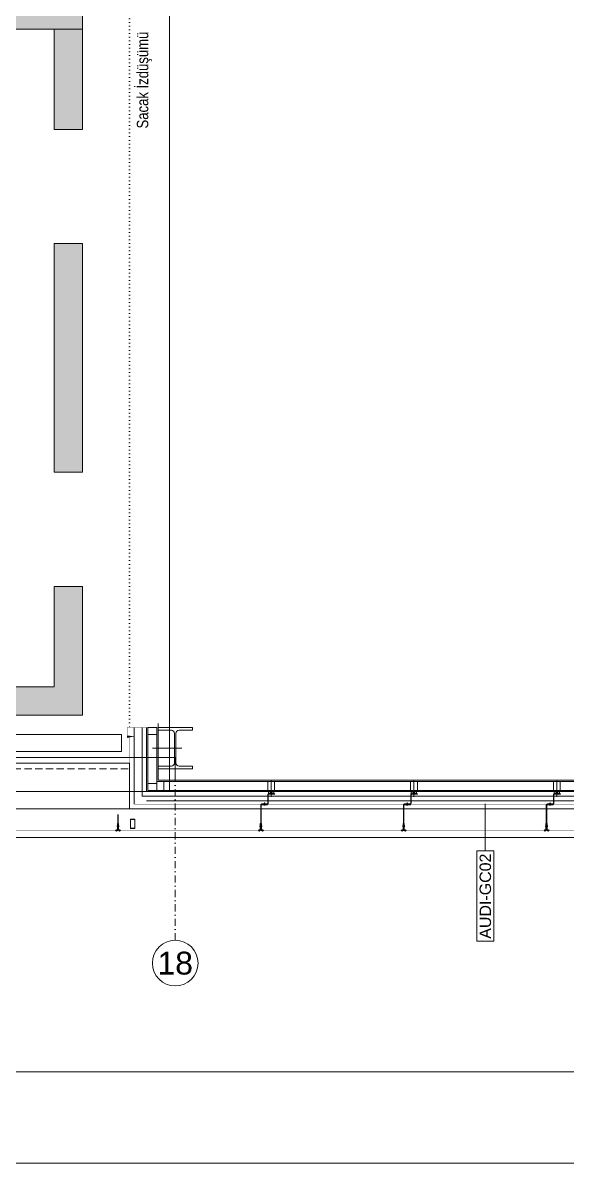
# Model space of a CAD drawing. Extents: x -1299 to 23780, y -3010 to 8106.
# Drawn here: x 21724 to 22201, y 0 to 997 of the extents above; entities that cross this region are included whole.
import ezdxf
from ezdxf.enums import TextEntityAlignment as Align
from ezdxf.xclip import XClip

# ---------------------------------------------------------------- set-up
doc = ezdxf.new("R2010")
doc.units = 0
doc.header["$LTSCALE"] = 25
doc.header["$MEASUREMENT"] = 0
doc.header["$XCLIPFRAME"] = 0
for name, pattern in [('ACAD_ISO10W100', [18.5, 12, -3, 0.5, -3]), ('DASHDOT2', [0.5, 0.25, -0.125, 0, -0.125]), ('DOT2', [0.125, 0, -0.125]), ('HIDDEN', [0.375, 0.25, -0.125])]:
    doc.linetypes.add(name, pattern=pattern)
doc.layers.get('0').update_dxf_attribs({"color": 9, "lineweight": 9})
for name, color, linetype, lineweight in [('04', 9, 'Continuous', 9), ('06B', 9, 'Continuous', 9), ('06C', 9, 'Continuous', 9), ('06D', 9, 'Continuous', 9), ('10', 9, 'Continuous', 9), ('11', 9, 'Continuous', 9), ('20', 9, 'DOT2', 9), ('21', 9, 'Continuous', 9), ('22', 8, 'Continuous', 9), ('24', 9, 'DASHDOT2', 9), ('33', 9, 'BATTING', 9), ('35', 9, 'Continuous', 9), ('40A', 9, 'Continuous', 9), ('40B', 9, 'Continuous', 9), ('KALIP AKS', 8, 'ACAD_ISO10W100', 9)]:
    doc.layers.add(name, color=color, linetype=linetype, lineweight=lineweight)
doc.styles.add('Arial', font='arial.ttf', dxfattribs={"height": 2.5})
doc.styles.add('MuuM_TEXT-STANDART', font='ARIALN.TTF')
doc.linetypes.add('BATTING', pattern='A,0.0001,-0.1,[134,ltypeshp.shx,S=0.1,R=0,X=-0.1,Y=0],-0.2,[134,ltypeshp.shx,S=0.1,R=180,X=0.1,Y=0],-0.1', length=0.4001000000000001)

# ---------------------------------------------------------------- blocks, each defined once
blk = doc.blocks.new('p-floor mark_01')
h = blk.add_hatch(color=0)
h.dxf.hatch_style = 1
h.paths.add_polyline_path([(100, 587.5), (12.5, 587.5), (12.5, 500), (-12.5, 500), (-12.5, 612.5), (100, 612.5)])
h = blk.add_hatch(color=0)
h.dxf.hatch_style = 1
h.paths.add_polyline_path([(400, 587.5), (200, 587.5), (200, 612.5), (400, 612.5)])
h = blk.add_hatch(color=0)
h.dxf.hatch_style = 1
h.paths.add_polyline_path([(587.5, 500), (587.5, 587.5), (500, 587.5), (500, 612.5), (612.5, 612.5), (612.5, 500)])
h = blk.add_hatch(color=0)
h.dxf.hatch_style = 1
h.paths.add_polyline_path([(12.5, 400), (-12.5, 400), (-12.5, 200), (12.5, 200)])
h = blk.add_hatch(color=0)
h.dxf.hatch_style = 1
h.paths.add_polyline_path([(612.5, 200), (612.5, 400), (587.5, 400), (587.5, 200)])
h = blk.add_hatch(color=0)
h.dxf.hatch_style = 1
h.paths.add_polyline_path([(-12.5, 100), (-12.5, -12.5), (100, -12.5), (100, 12.5), (12.5, 12.5), (12.5, 100)])
h = blk.add_hatch(color=0)
h.dxf.hatch_style = 1
h.paths.add_polyline_path([(500, 12.5), (587.5, 12.5), (587.5, 100), (612.5, 100), (612.5, -12.5), (500, -12.5)])
h = blk.add_hatch(color=0)
h.dxf.hatch_style = 1
h.paths.add_polyline_path([(200, 12.5), (200, -12.5), (400, -12.5), (400, 12.5)])
at = {"color": 0}
for points in [[(100, 587.5), (12.5, 587.5), (12.5, 500), (-12.5, 500), (-12.5, 612.5), (100, 612.5), (100, 587.5)], [(400, 587.5), (200, 587.5), (200, 612.5), (400, 612.5), (400, 587.5)], [(587.5, 500), (587.5, 587.5), (500, 587.5), (500, 612.5), (612.5, 612.5), (612.5, 500), (587.5, 500)], [(12.5, 400), (-12.5, 400), (-12.5, 200), (12.5, 200), (12.5, 400)], [(612.5, 200), (612.5, 400), (587.5, 400), (587.5, 200), (612.5, 200)], [(-12.5, 100), (-12.5, -12.5), (100, -12.5), (100, 12.5), (12.5, 12.5), (12.5, 100), (-12.5, 100)], [(500, 12.5), (587.5, 12.5), (587.5, 100), (612.5, 100), (612.5, -12.5), (500, -12.5), (500, 12.5)], [(200, 12.5), (200, -12.5), (400, -12.5), (400, 12.5), (200, 12.5)]]:
    blk.add_lwpolyline(points, close=True, dxfattribs=at)
blk = doc.blocks.new('p-audi_floor marks')
at = {"layer": '06D', "color": 253}
for p in [(2400, -173.1941707850492), (2400, -773.1941707850482)]:
    blk.add_blockref('p-floor mark_01', p, dxfattribs=at)
blk = doc.blocks.new('0_wallno')
blk.add_lwpolyline([(-7.840258363290899, 1.500000000000454), (7.941798032709642, 1.500000000000454), (7.941798032709642, -1.499999999999543), (-7.840258363290899, -1.499999999999543)], close=True)
blk.add_lwpolyline([(7.941798032709642, 4.547e-13), (16.13179516345553, 4.547e-13)])
at = {"style": 'Arial'}
blk.add_attdef('GENISLIK', text='', height=2, dxfattribs=at).set_placement((8.441798032709642, 4.547e-13), align=Align.BOTTOM_LEFT)
blk.add_attdef('DUVARNO', text='', height=2, dxfattribs=at).set_placement((0, 4.547e-13), align=Align.MIDDLE_CENTER)
blk.add_attdef('YUKSEKLIK', text='', height=2, dxfattribs=at).set_placement((8.441798032709642, -0.4999999999995455), align=Align.TOP_LEFT)
blk = doc.blocks.new('KAPI KODLARI ÇATI KATI')
at = {"layer": '22'}
ref = blk.add_blockref('0_wallno', (22128.90374861867, 233.5492420562914), dxfattribs=dict(at, xscale=5, yscale=5, zscale=5, rotation=90))
ref.add_attrib('DUVARNO', 'AUDI-GC02', dxfattribs={"layer": '0', "height": 10, "rotation": 90, "style": 'Arial'}).set_placement((22128.90374861867, 233.5492420562878), align=Align.MIDDLE_CENTER)
blk = doc.blocks.new('0_aks')
at = {"linetype": 'Continuous'}
blk.add_circle((0, 0), 2, dxfattribs=at)
at = {"style": 'Arial'}
blk.add_attdef('AKS', text='', height=2, dxfattribs=at).set_placement((0, 0), align=Align.MIDDLE_CENTER)
blk = doc.blocks.new('P-AKS_AUDI')
at = {"layer": '24'}
blk.add_lwpolyline([(-700, -2589.999999999998), (-700, -2440)], dxfattribs=at)
at = {"layer": '24', "xscale": 10, "yscale": 10, "zscale": 10}
blk.add_blockref('0_aks', (-700, -2609.999999999998), dxfattribs=at).add_auto_attribs({'AKS': '18'})
blk = doc.blocks.new('p- alum kaplama profil')
at = {"lineweight": 13}
blk.add_lwpolyline([(7.116288115706992, 12.59122897736233), (7.116288115706992, 26.49122897737107)], dxfattribs=at)
at = {"lineweight": 18}
blk.add_lwpolyline([(4.091285636725842, 6.157395140586232), (-1.408714363274157, 6.157395140586232), (-1.408714363274157, 6.457395140589143), (4.091285636725842, 6.457395140589143, 0.4142135623730951), (4.291285636730207, 6.657395140586232), (4.291288115709904, 14.6599621251953, -0.4142135623730951), (4.791288115709904, 15.15996212519531), (10.2912881157099, 15.15996212519531), (10.2912881157099, 14.85996212519239), (4.791288115709904, 14.85996212519239, 0.4142135623730951), (4.591288115705538, 14.6599621251953), (4.591285636725842, 6.657395140586232, -0.4142135623730951)], format="xyb", close=True, dxfattribs=at)
at = {"lineweight": 5}
blk.add_lwpolyline([(9.44128811570772, 15.15996212519531), (4.791288115709904, 15.15996212519531), (4.791288115709904, 17.15896212519146), (9.44128811570772, 17.15896212519146)], close=True, dxfattribs=at)
for points in [[(4.791288115709904, 15.15996212519531), (9.44128811570772, 17.15896212519146)], [(9.44128811570772, 15.15996212519531), (4.791288115709904, 17.15896212519146)]]:
    blk.add_lwpolyline(points, dxfattribs=at)
blk.add_lwpolyline([(-2.058714363268336, 5.556395140583844), (-2.058711884288641, -2.342037876038375), (-2.058710400644486, -15.6920548943599), (-1.65871040064303, -15.6920548943599), (-1.658711884287185, -2.342037876038375), (-1.658714363266881, 5.556395140583844), (-1.658593908886359, 5.561301908017413), (-1.65823283593545, 5.566196854617373), (-1.6576320142658, 5.57106818802822), (-1.656792891309123, 5.575904172785158), (-1.655717488584741, 5.580693158573922), (-1.654408396842882, 5.585423608308702), (-1.652868769785527, 5.590084125926295), (-1.651102316517608, 5.594663483823751), (-1.649113292579386, 5.599150649924922), (-1.646906489701905, 5.603534814266823), (-1.644487224267322, 5.607805415003894), (-1.641861324499586, 5.611952163888417), (-1.639035116414561, 5.615965071030586), (-1.636015408602361, 5.619834469003762), (-1.632809475801877, 5.623551036069329), (-1.629425041387548, 5.627105818703057), (-1.62587025875382, 5.630490253117387), (-1.622153691684616, 5.63369618591787), (-1.618284293715078, 5.636715893733706), (-1.614271386569271, 5.639542101815095), (-1.610124637688386, 5.642168001582831), (-1.605854036951313, 5.64458726702105), (-1.601469872609413, 5.646794069898533), (-1.596982706504604, 5.648783093833117), (-1.592403348607149, 5.650549547104673), (-1.587742830993192, 5.652089174158389), (-1.583012381258413, 5.65339826590025), (-1.578223395469649, 5.654473668624632), (-1.573387410712712, 5.655312791581309), (-1.568516077301865, 5.655913613254597), (-1.563621130701903, 5.656274686201867), (-1.558714363268336, 5.65639514058239), (3.941285636731664, 5.65639514058239), (3.941285636731664, 6.056395140591121), (-1.558714363268336, 6.056395140583844), (-1.583248200428897, 6.055792868688513), (-1.607722933432341, 6.053987503923053), (-1.63207960049749, 6.050983395563889), (-1.656259524274901, 6.046787780787781), (-1.680204453218721, 6.041410767180422), (-1.703856701892618, 6.034865308449298), (-1.727159289966039, 6.027167173173437), (-1.750056079449677, 6.01833490683748), (-1.772491909980999, 6.008389787142733), (-1.794412731679585, 5.997355772755327), (-1.815765735364948, 5.985259445586053), (-1.836499479776648, 5.97212994673282), (-1.856564015512958, 5.957998906325883), (-1.875911005349735, 5.942900367268522), (-1.894493840692121, 5.926870703258826), (-1.91226775386076, 5.909948531179907), (-1.929189925943319, 5.892174618011267), (-1.945219589949374, 5.873591782668881), (-1.960318129010374, 5.854244792832105), (-1.974449169417312, 5.834180257092157), (-1.987578668266905, 5.813446512684095), (-1.999674995439818, 5.792093508998732), (-2.010709009827223, 5.770172687296507), (-2.020654129521972, 5.747736856768824), (-2.029486395857929, 5.724840067281548), (-2.037184531133789, 5.701537479208128), (-2.043729989864914, 5.677885230534228), (-2.049107003468634, 5.653940301590409), (-2.05330261824838, 5.629760377813), (-2.056306726603907, 5.605403710751488), (-2.058112091369366, 5.580928977744406)], close=True)
blk.add_lwpolyline([(-1.658711884287185, -2.342037876038375), (-2.058711884288641, -2.342037876038375)])
for points in [[(-2.35871040064012, -10.84205606781324), (-2.358685758965293, -16.39196914934291), (-2.358685758968931, -16.39196914934291, -0.4142135623730951), (-2.508685092965606, -16.54196981534187), (-2.508685092961968, -16.54196981534187), (-4.05871173264677, -16.541976697481), (-4.058710400644487, -16.84197669747664), (-2.508683760959684, -16.84196981534478), (-2.508683760963322, -16.84196981533751, 0.4142135623730951), (-2.058685758969659, -16.39196781734063), (-2.058710400644486, -10.84205473581096)], [(-1.358710400647396, -10.84205606781324), (-1.65871040064303, -10.84205473581096), (-1.658735042317857, -16.39196781734063, 0.4142135623730951), (-1.208737040324194, -16.84196981533751), (-1.208737040327832, -16.84196981534478), (0.3412895993569691, -16.84197669747664), (0.3412909313592536, -16.541976697481), (-1.208735708325548, -16.54196981534187), (-1.20873570832191, -16.54196981534187, -0.4142135623730951), (-1.358735042318585, -16.39196914934291), (-1.358735042322223, -16.39196914934291)]]:
    blk.add_lwpolyline(points, format="xyb", close=True)
for points in [[(0.6712856367275889, 5.65639514058239, -10.00000000000055), (1.911285636725551, 5.65639514058239, -10.00000000000055)], [(0.6712856367275889, 5.65639514058239, -10.00000000000055), (0.6716985999200915, 5.636639372480202, -10.00000000000055), (0.6729367680281939, 5.616918118668762, -10.00000000000055), (0.6749979779169735, 5.597265833157508, -10.00000000000055), (0.677878628540384, 5.577716849451462, -10.00000000000055), (0.6815736872713388, 5.558305320590079, -10.00000000000055), (0.6860766986583258, 5.539065159455276, -10.00000000000055), (0.691379795717694, 5.520029979559693, -10.00000000000055), (0.6974737136779368, 5.501233036300619, -10.00000000000055), (0.7043478061650604, 5.482707168861452, -10.00000000000055), (0.7119900637999308, 5.464484742833519, -10.00000000000055), (0.7203871351857744, 5.446597593696424, -10.00000000000055), (0.7295243502312588, 5.429076971186078, -10.00000000000055), (0.7393857457618651, 5.411953484681362, -10.00000000000055), (0.7499540934450124, 5.395257049754945, -10.00000000000055), (0.7612109298543146, 5.379016835895528, -10.00000000000055), (0.7731365887420907, 5.363261215561578, -10.00000000000055), (0.7857102354000745, 5.348017714595698, -10.00000000000055), (0.7989099030428406, 5.333312964137803, -10.00000000000055), (0.8127125312139469, 5.319172654109933, -10.00000000000055), (0.8270940060365319, 5.305621488330871, -10.00000000000055), (0.8420292023665751, 5.292683141355155, -10.00000000000055), (0.8574920276851116, 5.280380217101992, -10.00000000000055), (0.8734554676784682, 5.268734209390459, -10.00000000000055), (0.8898916334301247, 5.257765464366457, -10.00000000000055), (0.90677181015144, 5.247493144966938, -10.00000000000055), (0.924066507345742, 5.237935197443222, -10.00000000000055), (0.9417455103293833, 5.229108319987062, -10.00000000000055), (0.9597779330115372, 5.221027933597724, -10.00000000000055), (0.9781322718672528, 5.213708155102721, -10.00000000000055), (0.9967764609582443, 5.20716177252143, -10.00000000000055), (1.015677927983233, 5.201400222691519, -10.00000000000055), (1.034803651139554, 5.196433571325541, -10.00000000000055)], [(0.961285636728462, 5.65639514058239, -10.00000000000055), (0.9657017274194004, 5.656503549527769, -10.00000000000055), (0.9701071793579104, 5.656828515186134, -10.00000000000055), (0.9744913794284003, 5.657369254686272, -10.00000000000055), (0.978843765708916, 5.658124465348009, -10.00000000000055), (0.9831538529188036, 5.659092327796315, -10.00000000000055), (0.9874112576808328, 5.660270510370537, -10.00000000000055), (0.9916057235323024, 5.66165617471961, -10.00000000000055), (0.9957271456414672, 5.663245982656008, -10.00000000000055), (0.999765595134704, 5.665036104202954, -10.00000000000055), (1.003711343041686, 5.667022226798508, -10.00000000000055), (1.007554883705779, 5.66919956568563, -10.00000000000055), (1.011286957699667, 5.671562875473683, -10.00000000000055), (1.014898574129802, 5.674106462747657, -10.00000000000055), (1.018381032304205, 5.676824199783367, -10.00000000000055), (1.02172594266176, 5.679709539303075, -10.00000000000055), (1.024925247035753, 5.682755530278883, -10.00000000000055), (1.027971238011559, 5.685954834645599, -10.00000000000055), (1.030856577531267, 5.689299745010429, -10.00000000000055), (1.0335743145597, 5.692782203184833, -10.00000000000055), (1.036117901833677, 5.696393819618606, -10.00000000000055), (1.038481211629004, 5.700125893605218, -10.00000000000055), (1.040658550519765, 5.70396943427295, -10.00000000000055), (1.042644673108043, 5.707915182179931, -10.00000000000055), (1.044434794654989, 5.711953631673168, -10.00000000000055), (1.046024602595025, 5.716075053785971, -10.00000000000055), (1.047410266944098, 5.720269519630164, -10.00000000000055), (1.048588449514681, 5.724526924392192, -10.00000000000055), (1.049556311966625, 5.728837011605719, -10.00000000000055), (1.050311522624724, 5.733189397882597, -10.00000000000055), (1.050852262128501, 5.737573597956724, -10.00000000000055), (1.051177227786865, 5.741979049895235, -10.00000000000055), (1.051285636728607, 5.746395140586173, -10.00000000000055)], [(1.606285636728898, 6.866395140581516, -10.00000000000055), (0.9762856367278799, 6.9563951405853, -10.00000000000055)], [(1.334586901725742, 5.854744508082148, -10.00000000000055), (0.9762856367278799, 5.876395140583553, -10.00000000000055)], [(1.562926084069658, 7.052589362398066, -10.00000000000055), (1.020381943574648, 7.13009566817891, -10.00000000000055)], [(1.034803651139554, 5.196433571325541, -10.00000000000055), (1.040012745183958, 5.195209710616836, -10.00000000000055), (1.04522767850085, 5.194010975332276, -10.00000000000055), (1.05044832990552, 5.192837393324225, -10.00000000000055), (1.055674578075013, 5.191688991877527, -10.00000000000055), (1.060906301555405, 5.190565797680391, -10.00000000000055), (1.066143378769083, 5.189467836817129, -10.00000000000055), (1.071385688014743, 5.188395134811798, -10.00000000000055), (1.076633107467387, 5.187347716599106, -10.00000000000055), (1.081885515178328, 5.186325606517129, -10.00000000000055), (1.087142789093377, 5.185328828321871, -10.00000000000055), (1.092404807038292, 5.184357405165428, -10.00000000000055), (1.097671446729691, 5.183411359625097, -10.00000000000055), (1.102942585782329, 5.182490713696096, -10.00000000000055), (1.108218101690908, 5.181595488769744, -10.00000000000055), (1.113497871866456, 5.180725705640725, -10.00000000000055), (1.1187817736145, 5.179881384528925, -10.00000000000055), (1.124069684138703, 5.17906254506488, -10.00000000000055), (1.129361480559055, 5.178269206253389, -10.00000000000055), (1.134657039893681, 5.177501386553558, -10.00000000000055), (1.139956239091588, 5.176759103791481, -10.00000000000055), (1.145258954996279, 5.176042375233009, -10.00000000000055), (1.150565064382135, 5.175351217518254, -10.00000000000055), (1.155874443943503, 5.174685646719809, -10.00000000000055), (1.161186970294693, 5.174045678306356, -10.00000000000055), (1.166502519977257, 5.173431327135403, -10.00000000000055), (1.1718209694709, 5.172842607504207, -10.00000000000055), (1.177142195175292, 5.17227953306974, -10.00000000000055), (1.182466073431896, 5.171742116943278, -10.00000000000055), (1.187792480520329, 5.171230371595811, -10.00000000000055), (1.193121292669275, 5.170744308923531, -10.00000000000055), (1.198452386034659, 5.170283940225999, -10.00000000000055), (1.203785636728753, 5.169849276191598, -10.00000000000055)], [(1.051285636728607, 6.913093875582489, -10.00000000000055), (1.291285636730208, 7.556395140591121, -10.00000000000055)], [(1.051285636728607, 5.833093875580742, -10.00000000000055), (1.051285636728607, 6.013093875581035, -10.00000000000055)], [(1.051285636728607, 5.746395140586173, -10.00000000000055), (1.051285636728607, 5.833093875580742, -10.00000000000055)], [(1.203785636728753, 5.169849276191598, -10.00000000000055), (1.203785636728753, 5.203895140590248, -10.00000000000055)], [(1.378785636728025, 5.203895140590248, -10.00000000000055), (1.203785636728753, 5.203895140590248, -10.00000000000055)], [(1.291260536728259, 6.157395140586232, -10.00000000000055), (1.291260536728259, 6.257395140584777, -10.00000000000055)], [(1.291285636730208, 4.927395140590306, -10.00000000000055), (1.291285636730208, 7.795395140585242, -10.00000000000055)], [(1.531285636728171, 6.823093875585982, -10.00000000000055), (1.291285636730208, 7.556395140591121, -10.00000000000055)], [(1.378785636728025, 5.169849276191598, -10.00000000000055), (1.378785636728025, 5.203895140590248, -10.00000000000055)], [(1.378785636728025, 5.169849276191598, -10.00000000000055), (1.384118887425756, 5.170283940225999, -10.00000000000055), (1.389449980787503, 5.170744308923531, -10.00000000000055), (1.394778792932811, 5.171230371595811, -10.00000000000055), (1.400105200024881, 5.171742116943278, -10.00000000000055), (1.405429078285123, 5.17227953306974, -10.00000000000055), (1.410750303985878, 5.172842607504207, -10.00000000000055), (1.416068753479521, 5.173431327135403, -10.00000000000055), (1.421384303162085, 5.174045678306356, -10.00000000000055), (1.426696829513275, 5.174685646719809, -10.00000000000055), (1.432006209074643, 5.175351217518254, -10.00000000000055), (1.437312318460499, 5.176042375233009, -10.00000000000055), (1.442615034365189, 5.176759103791481, -10.00000000000055), (1.447914233559458, 5.177501386553558, -10.00000000000055), (1.453209792897723, 5.178269206253389, -10.00000000000055), (1.458501589318075, 5.17906254506488, -10.00000000000055), (1.463789499842278, 5.179881384528925, -10.00000000000055), (1.469073401586683, 5.180725705640725, -10.00000000000055), (1.474353171765869, 5.181595488769744, -10.00000000000055), (1.479628687678086, 5.182490713696096, -10.00000000000055), (1.484899826723449, 5.183411359625097, -10.00000000000055), (1.490166466418486, 5.184357405165428, -10.00000000000055), (1.495428484359763, 5.185328828321871, -10.00000000000055), (1.50068575827845, 5.186325606517129, -10.00000000000055), (1.505938165989391, 5.187347716599106, -10.00000000000055), (1.511185585442035, 5.188395134811798, -10.00000000000055), (1.516427894687694, 5.189467836817129, -10.00000000000055), (1.521664971901373, 5.190565797673116, -10.00000000000055), (1.526896695381765, 5.191688991877527, -10.00000000000055), (1.532122943547619, 5.192837393324225, -10.00000000000055), (1.537343594955927, 5.194010975332276, -10.00000000000055), (1.54255852827282, 5.195209710616836, -10.00000000000055), (1.547767622317223, 5.196433571325541, -10.00000000000055)], [(1.531285636728171, 5.746395140586173, -10.00000000000055), (1.531285636728171, 5.923093875584527, -10.00000000000055)], [(1.531285636728171, 5.746395140586173, -10.00000000000055), (1.531394045669912, 5.741979049895235, -10.00000000000055), (1.531719011328277, 5.737573597956724, -10.00000000000055), (1.532259750832054, 5.733189397882597, -10.00000000000055), (1.53301496149379, 5.728837011605719, -10.00000000000055), (1.533982823942096, 5.724526924392192, -10.00000000000055), (1.53516100651268, 5.720269519630164, -10.00000000000055), (1.536546670861753, 5.716075053785971, -10.00000000000055), (1.538136478801789, 5.711953631673168, -10.00000000000055), (1.539926600348735, 5.707915182172655, -10.00000000000055), (1.541912722937013, 5.70396943427295, -10.00000000000055), (1.544090061827773, 5.700125893605218, -10.00000000000055), (1.546453371619463, 5.69639381961133, -10.00000000000055), (1.54899695889344, 5.692782203177559, -10.00000000000055), (1.551714695925511, 5.689299745010429, -10.00000000000055), (1.554600035445218, 5.685954834645599, -10.00000000000055), (1.557646026421025, 5.682755530278883, -10.00000000000055), (1.56084533079138, 5.679709539303075, -10.00000000000055), (1.564190241152573, 5.676824199783367, -10.00000000000055), (1.567672699323338, 5.674106462747657, -10.00000000000055), (1.571284315757111, 5.671562875473683, -10.00000000000055), (1.575016389750999, 5.66919956568563, -10.00000000000055), (1.578859930411454, 5.667022226798508, -10.00000000000055), (1.582805678318436, 5.665036104202954, -10.00000000000055), (1.586844127815311, 5.663245982656008, -10.00000000000055), (1.590965549924476, 5.66165617471961, -10.00000000000055), (1.595160015775945, 5.660270510370537, -10.00000000000055), (1.599417420537974, 5.659092327796315, -10.00000000000055), (1.603727507744224, 5.658124465348009, -10.00000000000055), (1.608079894028378, 5.657369254686272, -10.00000000000055), (1.612464094098868, 5.656828515186134, -10.00000000000055), (1.616869546041016, 5.656503549527769, -10.00000000000055), (1.621285636728316, 5.65639514058239, -10.00000000000055)], [(1.547767622317223, 5.196433571325541, -10.00000000000055), (1.566893345473545, 5.201400222691519, -10.00000000000055), (1.585794812494896, 5.20716177252143, -10.00000000000055), (1.604439001593163, 5.213708155102721, -10.00000000000055), (1.622793340445241, 5.221027933597724, -10.00000000000055), (1.640825763127395, 5.229108319987062, -10.00000000000055), (1.658504766111036, 5.237935197443222, -10.00000000000055), (1.675799463305338, 5.247493144966938, -10.00000000000055), (1.692679640026653, 5.257765464366457, -10.00000000000055), (1.70911580577831, 5.268734209390459, -10.00000000000055), (1.725079245771667, 5.280380217101992, -10.00000000000055), (1.740542071090203, 5.292683141355155, -10.00000000000055), (1.755477267423884, 5.305621488330871, -10.00000000000055), (1.769858742242831, 5.319172654109933, -10.00000000000055), (1.7836613704103, 5.333312964137803, -10.00000000000055), (1.796861038056704, 5.348017714595698, -10.00000000000055), (1.809434684714688, 5.363261215561578, -10.00000000000055), (1.821360343602464, 5.379016835895528, -10.00000000000055), (1.832617180011766, 5.395257049754945, -10.00000000000055), (1.843185527691275, 5.411953484681362, -10.00000000000055), (1.85304692322552, 5.429076971186078, -10.00000000000055), (1.862184138267366, 5.446597593696424, -10.00000000000055), (1.870581209656847, 5.464484742833519, -10.00000000000055), (1.878223467291718, 5.482707168861452, -10.00000000000055), (1.885097559778841, 5.501233036300619, -10.00000000000055), (1.891191477739084, 5.520029979559693, -10.00000000000055), (1.896494574798452, 5.539065159455276, -10.00000000000055), (1.900997586181802, 5.558305320590079, -10.00000000000055), (1.904692644912756, 5.577716849451462, -10.00000000000055), (1.907573295539805, 5.597265833157508, -10.00000000000055), (1.909634505424946, 5.616918118668762, -10.00000000000055), (1.910872673536687, 5.636639372480202, -10.00000000000055), (1.911285636725551, 5.65639514058239, -10.00000000000055)], [(-3.83650732728347, -17.04205491936591, 0), (-3.810064716937631, -17.07069461185165, 0), (-3.782135438719706, -17.09788650486007, 0), (-3.752798647907184, -17.12355353296152, 0), (-3.722137488857697, -17.14762295241235, 0), (-3.690238859351666, -17.17002654727548, 0), (-3.657193164337513, -17.19070082280086, 0), (-3.623094059701543, -17.20958718533802, 0), (-3.588038186822814, -17.22663210844621, 0), (-3.552124898687907, -17.24178728454717, 0), (-3.515455978322279, -17.25500976185867, 0), (-3.478135350302181, -17.26626206612855, 0), (-3.440268786242086, -17.27551230684912, 0), (-3.401963604996126, -17.28273426758824, 0), (-3.363328368533984, -17.28790748036408, 0), (-3.32447257422973, -17.29101728361274, 0), (-3.285506344560417, -17.29205486372666, 0), (-3.246540114985691, -17.29101728007663, 0), (-3.207684320965199, -17.2879074733064, 0), (-3.169049084968719, -17.28273425701627, 0), (-3.130743904384871, -17.27551229279925, 0), (-3.092877341161511, -17.26626204865169, 0), (-3.055556714163685, -17.25500974099122, 0), (-3.018887794994952, -17.24178726035461, 0), (-2.982974508238839, -17.22663208098675, 0), (-2.947918636902613, -17.20958715470624, 0), (-2.913819533980131, -17.19070078906952, 0), (-2.880773840846813, -17.17002651054645, 0), (-2.848875213374412, -17.14762291278748, 0), (-2.818214056507713, -17.12355349055724, 0), (-2.788877268027135, -17.09788645978551, 0), (-2.76094799227576, -17.07069456423778, 0), (-2.734505384531075, -17.04205486935825, 0)], [(-3.285506377786076, -17.04205472372996, 0), (-3.836507357787922, -17.04205472372996, 0)], [(-2.845505414603394, -16.54205459020886, 0), (-2.857579834799253, -16.50745929440745, 0), (-2.872369487060495, -16.47393479141465, 0), (-2.889780529712879, -16.44169379719824, 0), (-2.90970248814483, -16.41094088372483, 0), (-2.932008955755009, -16.38187118097994, 0), (-2.956558396017499, -16.35466913881828, 0), (-2.983195040542341, -16.32950735662598, 0), (-3.01174987745253, -16.30654548815073, 0), (-3.042041723754664, -16.28592922849202, 0), (-3.073878374991181, -16.26778938966163, 0), (-3.107057824767252, -16.25224107054964, 0), (-3.141369546519853, -16.23938292662205, 0), (-3.176595829314464, -16.22929654395557, 0), (-3.212513159243826, -16.22204592154594, 0), (-3.248893637653964, -16.21767706523678, 0), (-3.285506427160726, -16.21621769580815, 0), (-3.32211921635826, -16.21767707309482, 0), (-3.358499693829799, -16.22204593721107, 0), (-3.394417022205743, -16.22929656733322, 0), (-3.429643302832118, -16.2393829575667, 0), (-3.463955021823494, -16.25224110885756, 0), (-3.497134468263539, -16.26778943509271, 0), (-3.528971115603782, -16.2859292807625, 0), (-3.559262957485772, -16.30654554691864, 0), (-3.58781778946286, -16.32950742152752, 0), (-3.614454428588942, -16.35466920943872, 0), (-3.639003863008837, -16.38187125686818, 0), (-3.661310324379883, -16.41094096440065, 0), (-3.681232276208902, -16.44169388215232, 0), (-3.69864331194185, -16.47393488010857, 0), (-3.713432956999895, -16.50745938628097, 0), (-3.725507369774276, -16.54205468467262, 0)], [(-3.285506377786076, -16.54205473580805, 0), (-3.72550729778959, -16.54205473580805, 0)], [(-3.285506377786076, -16.54205473580805, 0), (-3.54550545778693, -16.54205473580805, 0)], [(-3.54550545778693, -16.54205473580805, 0), (-3.285506377786076, -16.54205473580805, 0)], [(-3.54550545778693, -17.04205472372996, 0), (-3.54550545778693, -16.54205473580805, 0)], [(-3.285506377786076, -17.54205472372996, 0), (-3.285506377786076, -16.04205473580805, 0)], [(-3.285506377786076, -16.54205473580805, 0), (-2.84550545778984, -16.54205473580805, 0)], [(-3.285506377786076, -16.54205473580805, 0), (-3.025507297785225, -16.54205473580805, 0)], [(-3.025507297785225, -16.54205473580805, 0), (-3.285506377786076, -16.54205473580805, 0)], [(-3.285506377786076, -17.04205472372996, 0), (-2.73450539778787, -17.04205472372996, 0)], [(-3.025507297785225, -17.04205472372996, 0), (-3.025507297785225, -16.54205473580805, 0)], [(-2.858710468553908, -13.04205473576439, 0), (-0.8587104006437584, -13.04205473576439, 0)], [(-2.358710400643758, -12.5170547056623, 0), (-2.396498232599697, -12.53468806490855, 0), (-2.432895800291589, -12.555036840502, 0), (-2.467708304666302, -12.57799212620011, 0), (-2.500749429887946, -12.60343106576329, 0), (-2.531842340507864, -12.63121751050494, 0), (-2.560820627892098, -12.66120274791319, 0), (-2.587529200816788, -12.69322629760427, 0), (-2.611825115534884, -12.72711677016195, 0), (-2.633578340788517, -12.76269278446125, 0), (-2.65267245375071, -12.79976393837569, 0), (-2.669005263105646, -12.83813182781887, 0), (-2.682489355986035, -12.8775911086268, 0), (-2.693052565795369, -12.91793059548945, 0), (-2.700638358437572, -12.95893439229258, 0), (-2.705206134905893, -13.00038304751797, 0), (-2.706731448550272, -13.04205472879403, 0), (-2.705206135924527, -13.08372641011374, 0), (-2.700638360471201, -13.12517506545555, 0), (-2.693052568825805, -13.16617886244057, 0), (-2.682489360006002, -13.20651834956516, 0), (-2.669005268089676, -13.24597763070051, 0), (-2.65267245967334, -13.28434552055114, 0), (-2.633578347613365, -13.32141667492396, 0), (-2.611825123229209, -13.35699268975441, 0), (-2.587529209340573, -13.39088316290872, 0), (-2.560820637198048, -13.42290671324736, 0), (-2.531842350548686, -13.45289195136138, 0), (-2.500749440605432, -13.48067839685973, 0), (-2.467708316005882, -13.50611733723781, 0), (-2.432895812195056, -13.52907262378721, 0), (-2.39649824499429, -13.54942140026833, 0), (-2.358710413471271, -13.56705476043862, 0)], [(-2.358710468553908, -13.04205473576439, 0), (-2.358710468553908, -12.51705473576294, 0)], [(-2.358710468553908, -13.04205473576439, 0), (-2.358710468553908, -12.72705381576088, 0)], [(-2.358710468553908, -12.72705381576088, 0), (-2.358710468553908, -13.04205473576439, 0)], [(-1.358710400643758, -12.72705381576088, 0), (-2.358710468553908, -12.72705381576088, 0)], [(-2.358710468553908, -13.04205473576439, 0), (-2.358710468553908, -13.35705565576063, 0)], [(-2.358710468553908, -13.04205473576439, 0), (-2.358710468553908, -13.56705473575857, 0)], [(-2.358710468553908, -13.35705565576063, 0), (-2.358710468553908, -13.04205473576439, 0)], [(-1.358710400643758, -13.35705565576063, 0), (-2.358710468553908, -13.35705565576063, 0)], [(-1.358710400643758, -13.04205473576439, 0), (-1.358710400643758, -12.36705473576148, 0)], [(-1.358710356475057, -13.71705469588778, 0), (-1.324271272271289, -13.68429009661486, 0), (-1.29159132717541, -13.64977067202562, 0), (-1.260759814915218, -13.61359074198117, 0), (-1.231860978634358, -13.57584916347696, 0), (-1.204973780670115, -13.53664906053018, 0), (-1.180171686828543, -13.49609754233825, 0), (-1.157522465629881, -13.4543054107271, 0), (-1.137088003153621, -13.41138685728947, 0), (-1.118924133934342, -13.36745915143547, 0), (-1.103080488399427, -13.32264231998124, 0), (-1.089600357270683, -13.2770588191197, 0), (-1.078520573268178, -13.23083319989382, 0), (-1.069871410472842, -13.18409176786372, 0), (-1.063676501606096, -13.1369622379425, 0), (-1.05995277346301, -13.08957338550681, 0), (-1.058710400644486, -13.04205469449516, 0), (-1.059952777777652, -12.99453600359266, 0), (-1.06367651022083, -12.94714715149894, 0), (-1.069871423362201, -12.90001762214524, 0), (-1.078520590399421, -12.85327619089366, 0), (-1.089600378600152, -12.80705057267187, 0), (-1.103080513865279, -12.76146707303996, 0), (-1.118924163467454, -12.7166502430191, 0), (-1.137088036673958, -12.67272253881674, 0), (-1.157522503046493, -12.62980398723448, 0), (-1.180171728035929, -12.58801185766788, 0), (-1.204973825562774, -12.54746034173877, 0), (-1.231861027081322, -12.50826024122216, 0), (-1.260759866789157, -12.47051866534457, 0), (-1.291591382330807, -12.43433873810136, 0), (-1.324271330562623, -12.39981931647344, 0), (-1.35871041773862, -12.36705472033645, 0)], [(-1.358710400643758, -13.04205473576439, 0), (-1.358710400643758, -13.71705473576003, 0)], [(-0.5558868025000266, -17.04205472372996, 0), (-1.106887782498233, -17.04205472372996, 0)], [(-0.0048858530026337, -17.04205491936591, 0), (-0.0313284633484727, -17.07069461185165, 0), (-0.0592577415663982, -17.09788650486007, 0), (-0.0885945323789201, -17.12355353296152, 0), (-0.1192556914284069, -17.14762295241235, 0), (-0.1511543209344381, -17.17002654727548, 0), (-0.1842000159449526, -17.19070082280086, 0), (-0.218299120580923, -17.20958718533802, 0), (-0.2533549934632902, -17.22663210844621, 0), (-0.289268281598197, -17.24178728454717, 0), (-0.3259372019638249, -17.25500976185867, 0), (-0.3632578299839224, -17.26626206612855, 0), (-0.4011243940440182, -17.27551230684912, 0), (-0.4394295752899779, -17.28273426758824, 0), (-0.4780648117521196, -17.28790748036408, 0), (-0.5169206060563738, -17.29101728361274, 0), (-0.555886835722049, -17.29205486372666, 0), (-0.5948530653004127, -17.29101728007663, 0), (-0.6337088593172667, -17.2879074733064, 0), (-0.6723440953137471, -17.28273425701627, 0), (-0.7106492759012327, -17.27551229279925, 0), (-0.7485158391245932, -17.26626204865169, 0), (-0.7858364661224188, -17.25500974099122, 0), (-0.8225053852875134, -17.24178726035461, 0), (-0.8584186720472644, -17.22663208098675, 0), (-0.8934745433798525, -17.20958715470624, 0), (-0.9275736463059728, -17.19070078906952, 0), (-0.9606193394392905, -17.17002651054645, 0), (-0.9925179669116914, -17.14762291278748, 0), (-1.02317912377839, -17.12355349055724, 0), (-1.052515912258968, -17.09788645978551, 0), (-1.080445188006706, -17.07069456423778, 0), (-1.106887795755028, -17.04205486935825, 0)], [(-0.9958877656827098, -16.54205459020886, 0), (-0.9838133454832132, -16.50745929440745, 0), (-0.9690236932256084, -16.47393479141465, 0), (-0.9516126505732244, -16.44169379719824, 0), (-0.9316906921412736, -16.41094088372483, 0), (-0.9093842245310952, -16.38187118097994, 0), (-0.8848347842686052, -16.35466913881828, 0), (-0.8581981397401249, -16.32950735662598, 0), (-0.8296433028335741, -16.30654548815073, 0), (-0.799351456527802, -16.28592922849202, 0), (-0.7675148052949226, -16.26778938966163, 0), (-0.7343353555188515, -16.25224107054964, 0), (-0.70002363376625, -16.23938292662205, 0), (-0.6647973509716394, -16.22929654395557, 0), (-0.6288800210422778, -16.22204592154594, 0), (-0.5924995426321403, -16.21767706523678, 0), (-0.5558867531217402, -16.21621769580815, 0), (-0.5192739639278443, -16.21767707309482, 0), (-0.4828934864526673, -16.22204593721107, 0), (-0.4469761580803607, -16.22929656733322, 0), (-0.4117498774503475, -16.2393829575667, 0), (-0.3774381584589719, -16.25224110885756, 0), (-0.3442587120189273, -16.26778943509271, 0), (-0.3124220646786853, -16.2859292807625, 0), (-0.2821302228003333, -16.30654554691864, 0), (-0.2535753908196057, -16.32950742152752, 0), (-0.2269387516971619, -16.35466920943872, 0), (-0.2023893172772659, -16.38187125686818, 0), (-0.1800828559062211, -16.41094096440065, 0), (-0.1601609040772018, -16.44169388215232, 0), (-0.1427498683442536, -16.47393488010857, 0), (-0.1279602232825709, -16.50745938628097, 0), (-0.115885810511827, -16.54205468467262, 0)], [(-0.5558868025000266, -16.54205473580805, 0), (-0.9958877224962635, -16.54205473580805, 0)], [(-0.5558868025000266, -16.54205473580805, 0), (-0.8158858824972413, -16.54205473580805, 0)], [(-0.8158858824972413, -16.54205473580805, 0), (-0.5558868025000266, -16.54205473580805, 0)], [(-0.8158858824972413, -17.04205472372996, 0), (-0.8158858824972413, -16.54205473580805, 0)], [(-0.5558868025000266, -17.54205472372996, 0), (-0.5558868025000266, -16.04205473580805, 0)], [(-0.5558868025000266, -16.54205473580805, 0), (-0.2958877224991738, -16.54205473580805, 0)], [(-0.5558868025000266, -16.54205473580805, 0), (-0.1158858824965137, -16.54205473580805, 0)], [(-0.2958877224991738, -16.54205473580805, 0), (-0.5558868025000266, -16.54205473580805, 0)], [(-0.5558868025000266, -17.04205472372996, 0), (-0.0048858224981814, -17.04205472372996, 0)], [(-0.2958877224991738, -17.04205472372996, 0), (-0.2958877224991738, -16.54205473580805, 0)]]:
    blk.add_polyline3d(points)
blk = doc.blocks.new('p-profil_80x40x2')
for points in [[(-8, 4), (0, 4), (0, 0), (-8, 0)], [(-7.799999999999272, 3.799999999999954), (-0.2000000000007276, 3.799999999999954), (-0.2000000000007276, 0.2000000000000455), (-7.799999999999272, 0.2000000000000455)]]:
    blk.add_lwpolyline(points, close=True)
blk = doc.blocks.new('prf-36')
for p, q in [((-15, 18), (15, 18)), ((-15, 15.75), (-15, 18)), ((-3.324999999997087, 15.75), (-15, 15.75)), ((-0.625, 13.05000000001746), (-0.625, -13.04999999998836)), ((0.625, 13.05000000001746), (0.625, -13.04999999998836)), ((15, 15.75), (3.325000000004366, 15.75)), ((15, 18), (15, 15.75)), ((-15, -15.75), (-3.324999999997087, -15.75)), ((-15, -18), (-15, -15.75)), ((15, -18), (-15, -18)), ((3.325000000004366, -15.75), (15, -15.75)), ((15, -15.75), (15, -18))]:
    blk.add_line(p, q)
for centre, start, end in [((-3.324999999997087, 13.05000000001746), 0, 90), ((3.325000000004366, 13.05000000001746), 90, 180), ((-3.324999999997087, -13.04999999998836), 270, 0), ((3.325000000004366, -13.04999999998836), 180, 270)]:
    blk.add_arc(centre, 2.7, start, end)
blk = doc.blocks.new('ÇATI KATI PLANI')
at = {"layer": '06B'}
blk.add_lwpolyline([(21810.49847650003, 359.9999956510655), (20502.47754126703, 359.9999956510655), (20502.47754126703, 374.9999956510947), (21810.49847650003, 374.9999956510947)], close=True, dxfattribs=at)
at = {"layer": '06C'}
blk.add_lwpolyline([(22657.49102962398, 284.999995651091), (18957.49999999899, 284.9999956510947), (18957.49999999899, 2865.000000004661), (22657.49999999899, 2864.999995603517)], close=True, dxfattribs=at)
blk.add_lwpolyline([(20497.5023841879, 349.9999956510947), (21817.49847650064, 349.9999956510947), (21817.49923824828, 309.9999956510947), (20497.50314593553, 309.9999956510947)], dxfattribs=at)
at = {"layer": '06D'}
for points in [[(21744.99999999956, 2839.999995668623), (22632.4999999999, 2839.999995651087), (22632.50000000017, 309.9999956510947), (21817.49847650064, 309.9999956510947)], [(21821.49847650064, 380.9978074426472), (21821.49847650064, 313.9999956510947)]]:
    blk.add_lwpolyline(points, dxfattribs=at)
at = {"layer": '10'}
for points, const_width in [([(20467.50000466213, 290.9999956510947), (18963.50000000123, 290.9999956510947), (18963.50000000015, 2858.999991345129), (22651.49999999898, 2858.999991345125), (22651.49999999947, 290.9999956510947), (21824.70000000412, 290.9999956510947)], 0.2), ([(21821.49847650064, 313.9999956510947), (22628.5000460192, 313.9999956510947), (22628.50004601896, 2835.999995651088), (21738.18776576734, 2835.999995651088)], 0.1), ([(21842.49842797756, 375.0503978774105), (21842.49842797756, 380.9978074426472), (21815.49847650003, 380.9978074426398), (21815.49847650004, 373.3782075025047), (21821.49847650016, 373.3782075024828), (21821.49847650016, 368.3782075025047)], 0.2), ([(21817.49847650064, 373.3782075024974), (21817.49847650064, 309.9999956510947)], 0.1), ([(21824.70000000412, 290.9999956510947), (20555.29999999574, 290.9999956510947)], 0.2)]:
    blk.add_lwpolyline(points, dxfattribs=dict(at, const_width=const_width))
blk.add_lwpolyline([(21817.50080913083, 1014.000033034022, 0.1, 0.1, 0), (22603.49998925951, 1013.999280278564, 0.1, 0.1, 0), (22603.49998925951, 338.999995651091, 0.1, 0.1, 0), (21846.49938878133, 338.999995651091, 0.1, 0.1, 0), (21846.49847179108, 345.0006112777883, 0, 0, 0)], format="xyseb", dxfattribs=at)
for points in [[(21833.49842797766, 380.9978074426472), (21841.49842797765, 380.9978074426472), (21841.49842797765, 374.9978074426472), (21833.49842797766, 374.9978074426472)], [(21833.49842797766, 331.9978074064275), (21841.49842797765, 331.9978074064275), (21841.49842797765, 325.9978074064274), (21833.49842797766, 325.9978074064274)], [(21847.49842797765, 333.9978074064275), (21847.49842797765, 325.9978074064274), (21841.49842797765, 325.9978074064274), (21841.49842797765, 333.9978074064275)], [(21938.47499851628, 333.999995651091), (21938.47499851628, 325.999995651091), (21944.47499851628, 325.999995651091), (21944.47499851628, 333.999995651091)], [(22063.47499851628, 333.999995651091), (22063.47499851628, 325.999995651091), (22069.47499851628, 325.999995651091), (22069.47499851628, 333.999995651091)], [(22188.47499851628, 333.999995651091), (22188.47499851628, 325.999995651091), (22194.47499851628, 325.999995651091), (22194.47499851628, 333.999995651091)]]:
    blk.add_lwpolyline(points, close=True, dxfattribs=at)
at = {"layer": '11'}
for points in [[(22617.49999999919, 2364.99999995713), (22617.49999999919, 324.999995651091), (21832.49842797482, 324.999995651091)], [(22616.4999999992, 2364.99999995713), (22616.4999999992, 325.999995651091), (21841.49842797765, 325.999995651091)], [(22608.49999999919, 2364.99999995713), (22608.49999999919, 333.999995651091), (21841.4984279761, 333.999995651091)], [(22607.49999999919, 2364.99999995713), (22607.49999999919, 334.999995651091), (21842.49842797624, 334.999995651091)], [(21832.49842798275, 380.9978074426617), (21832.49842797482, 324.9978076133084)], [(21833.49842798276, 380.9978074426617), (21833.49842797496, 325.9978074064274)], [(21841.49842797765, 380.9978074426726), (21841.4984279761, 333.9978074064275)], [(21842.49842797766, 380.9978074425308), (21842.49842797624, 334.9978074064275)]]:
    blk.add_lwpolyline(points, dxfattribs=at)
at = {"layer": '20', "linetype": 'HIDDEN'}
for points in [[(20497.5023841879, 344.9999956510946), (21817.49857171909, 344.9999956510946)], [(20497.5023841879, 324.9999956510947), (21817.49895259291, 324.9999956510947)]]:
    blk.add_lwpolyline(points, dxfattribs=at)
at = {"layer": '33', "linetype": 'Continuous', "ltscale": 0.4}
blk.add_lwpolyline([(21832.49847650035, 316.999995651091), (22625.67449711366, 316.999995651091), (22625.70682710245, 2833.202916142898), (21744.99999999956, 2833.258357891562)], dxfattribs=at)
at = {"layer": '33', "ltscale": 0.4}
for points in [[(21828.49847650064, 320.9999956510983), (22621.49850099501, 320.9999956510983), (22621.49850099523, 2828.999991345121), (21744.99999999956, 2828.999991345569)], [(21828.49847650064, 380.9978074426545), (21828.49847650064, 320.9999956510983)]]:
    blk.add_lwpolyline(points, dxfattribs=at)
at = {"layer": '40B'}
for points in [[(19789.99999852523, 2364.999999934098), (19789.99999852523, 1839.999995651102), (20467.47515708096, 1839.999995651102), (20467.50000000183, 324.9999958589651), (21852.49847650594, 324.999995651091), (21852.49847650594, 2364.999999957123)], [(21852.49847650594, 2364.999999957123), (22617.49999999919, 2364.999999957123), (22617.49999999919, 324.999995651091), (21852.49847650594, 324.999995651091)]]:
    blk.add_lwpolyline(points, close=True, dxfattribs=at)
at = {"layer": 'KALIP AKS'}
for p, q in [((21842.50081216368, 384.7073592191046), (21842.50081216368, 339.7062142535469)), ((21837.65560663691, 362.9978074434803), (21863.35416436362, 362.9978074434803))]:
    blk.add_line(p, q, dxfattribs=at)
at = {"layer": '10'}
for name, p in [('prf-36', (21857.50081216392, 362.9978074426543)), ('p- alum kaplama profil', (21934.35871040057, 307.8410292199187)), ('p- alum kaplama profil', (22059.35871040057, 307.8410292199187)), ('p- alum kaplama profil', (22184.35871040057, 307.8410292199187))]:
    blk.add_blockref(name, p, dxfattribs=at)
ref = blk.add_blockref('p- alum kaplama profil', (21809.35871040033, 307.8410292199187), dxfattribs=at)
XClip(ref).set_block_clipping_path([(-331.8587408050407, -139.9288710481155), (120.17909670935842, -2.8410335688254236)])
at = {"layer": '10', "rotation": 90}
blk.add_blockref('p-profil_80x40x2', (21822.29999881634, 300.7989745174928), dxfattribs=at)
at = {"layer": '24'}
blk.add_blockref('P-AKS_AUDI', (22557.49999999899, 2784.999995651095), dxfattribs=at)

msp = doc.modelspace()

# ---------------------------------------------------------------- linework, layer by layer
at = {"layer": '20'}
msp.add_lwpolyline([(21817.50080913083, 1014.000033034022), (21817.50080913101, 380.9978074426404)], dxfattribs=at)
at = {"layer": '35'}
msp.add_lwpolyline([(22607.49999999919, 1013.999276373212), (22607.49999999919, 334.999995651091), (21857.49999999899, 334.9999956510915), (21857.57767814457, 354.9999957489254), (20482.47515708096, 354.9999955532612)], dxfattribs=at)
at = {"layer": '40A'}
for points in [[(23779.99999999884, 4205.000000004655), (17834.99999999913, 4205.000000004655), (17834.99999999913, 0), (23779.99999999884, 0)], [(23240.05781644153, 80), (17914.99999999913, 80), (17914.99999999913, 4125.000000004654), (23240.05781644153, 4125.000000004654)]]:
    msp.add_lwpolyline(points, close=True, dxfattribs=at)

# ---------------------------------------------------------------- block references
msp.add_blockref('ÇATI KATI PLANI', (0, 0))
at = {"layer": '04', "color": 252}
msp.add_blockref('p-audi_floor marks', (18763.99999999921, 1177.499995651093), dxfattribs=at)
at = {"layer": '22'}
msp.add_blockref('KAPI KODLARI ÇATI KATI', (0, 0), dxfattribs=at)

# ---------------------------------------------------------------- texts
at = {"layer": '21', "style": 'MuuM_TEXT-STANDART'}
msp.add_text('Sacak İzdüşümü', height=10, rotation=90, dxfattribs=at).set_placement((21833.90817307397, 905.0507762414746))

doc.saveas('drawing.dxf')
